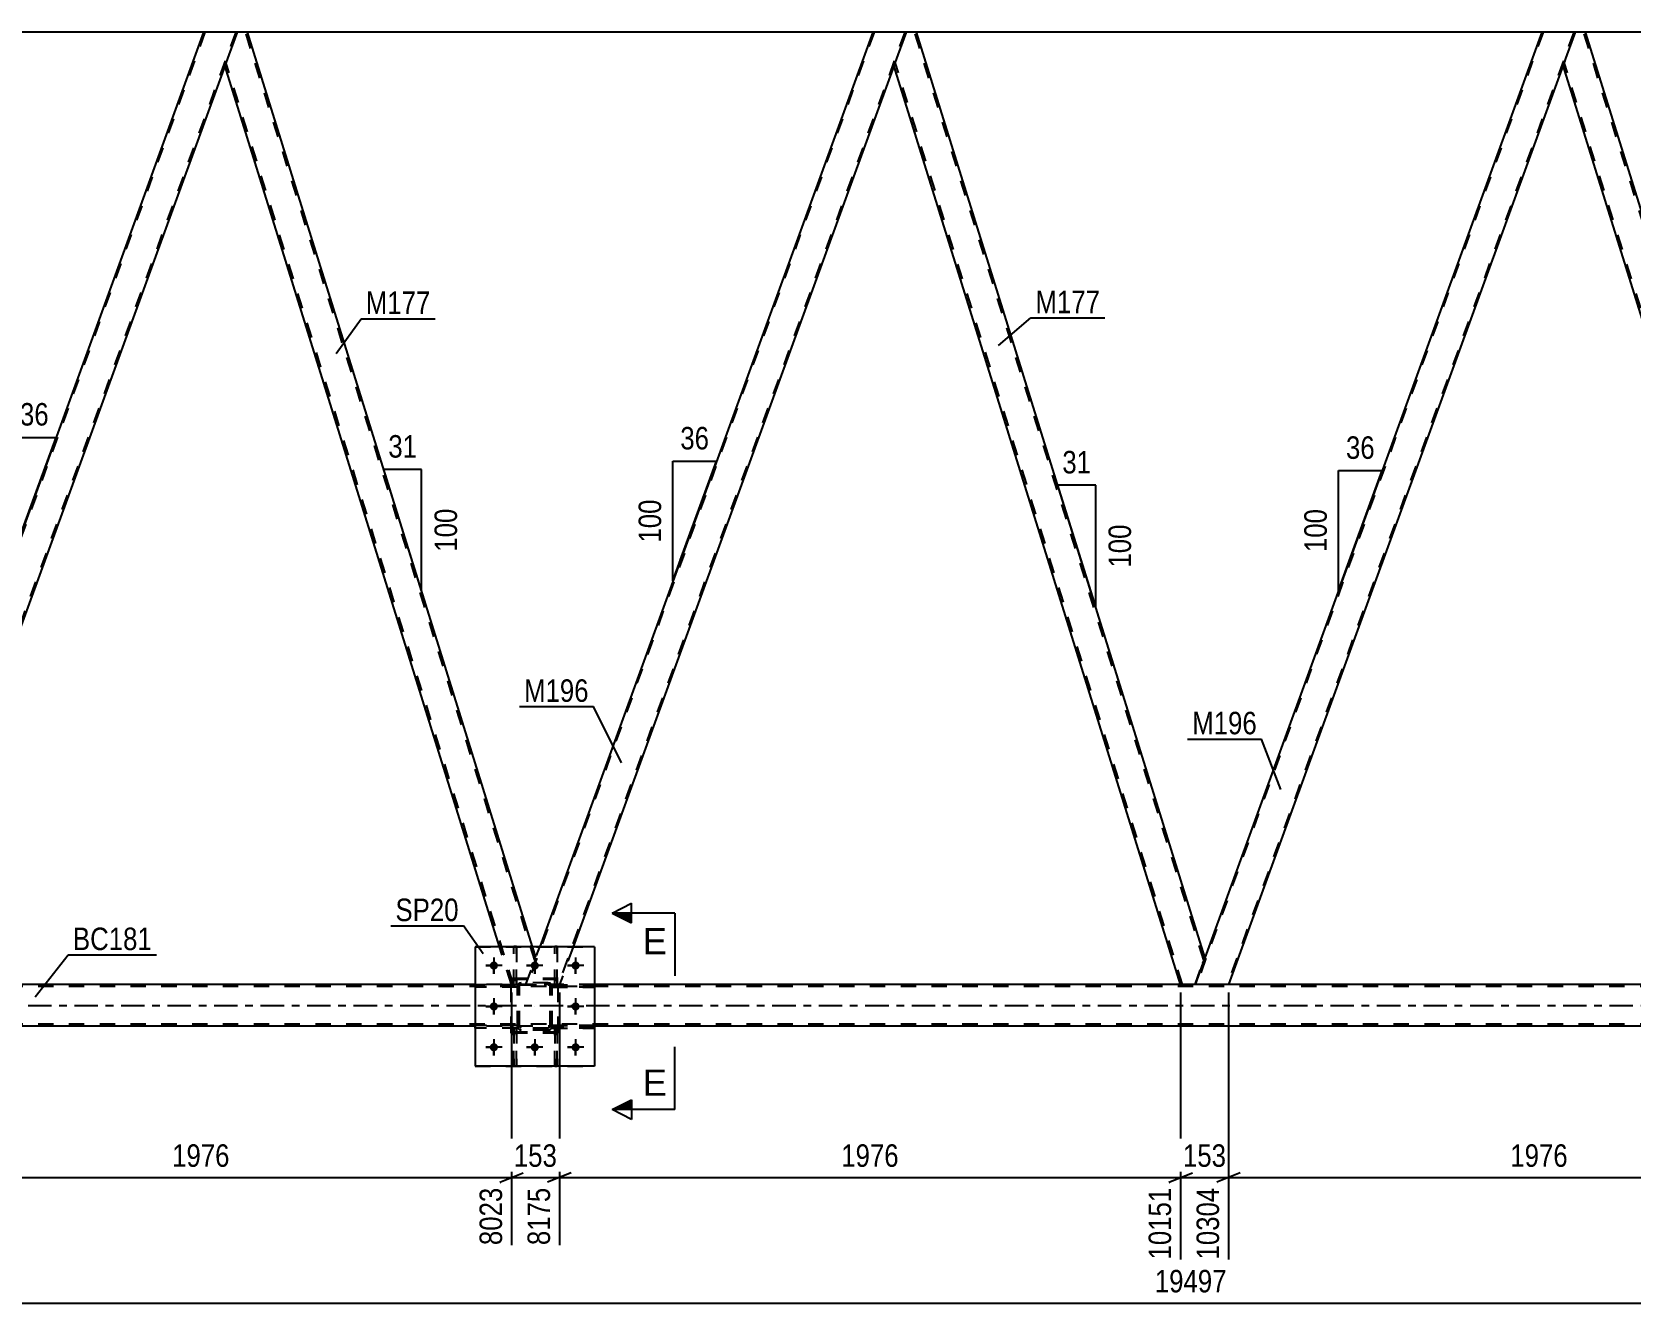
# Model space of a CAD drawing. Header units: millimetres. Extents: x 0 to 841, y 0 to 594.
# Drawn here: x 280.4 to 484, y 295.6 to 457.4 of the extents above; entities that cross this region are included whole.
import ezdxf

# ---------------------------------------------------------------- set-up
doc = ezdxf.new("R2010")
doc.units = ezdxf.units.MM
doc.linetypes.add('DXK_LINE_DOT2', pattern=[3.9198, 1.9599, -1.9599])
doc.linetypes.add('DXK_LINE_DOT3', pattern=[5.9187, 2.979, -0.9799, 0.9799, -0.9799])
doc.styles.add('Arial', font='ARIAL.TTF', dxfattribs={"height": 0.2})
doc.styles.add('Arial Narrow', font='ARIALN.TTF', dxfattribs={"height": 0.2})

# ---------------------------------------------------------------- blocks, each defined once
blk = doc.blocks.new('Bolt-318885883-3754 - 3341')
at = {"linetype": 'Continuous'}
for points in [[(339.69, 338.56, -1), (338.65, 338.56, -1)], [(344.89, 338.56, -1), (343.85, 338.56, -1)], [(350.09, 338.56, -1), (349.05, 338.56, -1)], [(339.69, 333.36, -1), (338.65, 333.36, -1)], [(350.09, 333.36, -1), (349.05, 333.36, -1)], [(339.69, 328.16, -1), (338.65, 328.16, -1)], [(344.89, 328.16, -1), (343.85, 328.16, -1)], [(350.09, 328.16, -1), (349.05, 328.16, -1)]]:
    blk.add_hatch(color=1, dxfattribs=at).paths.add_polyline_path(points)
at = {"color": 1, "linetype": 'Continuous'}
for p, q in [((340.21, 338.56), (338.13, 338.56)), ((339.17, 339.6), (339.17, 337.52)), ((345.41, 338.56), (343.33, 338.56)), ((344.37, 339.6), (344.37, 337.52)), ((350.61, 338.56), (348.53, 338.56)), ((349.57, 339.6), (349.57, 337.52)), ((339.17, 334.4), (339.17, 332.32)), ((349.57, 334.4), (349.57, 332.32)), ((340.21, 333.36), (338.13, 333.36)), ((350.61, 333.36), (348.53, 333.36)), ((340.21, 328.16), (338.13, 328.16)), ((339.17, 329.2), (339.17, 327.12)), ((345.41, 328.16), (343.33, 328.16)), ((344.37, 329.2), (344.37, 327.12)), ((350.61, 328.16), (348.53, 328.16)), ((349.57, 329.2), (349.57, 327.12))]:
    blk.add_line(p, q, dxfattribs=at)
blk = doc.blocks.new('Part-318885883-3774 - 3341')
at = {"color": 2, "linetype": 'Continuous'}
for p, q in [((351.97, 340.96), (336.77, 340.96)), ((336.77, 340.96), (336.77, 325.76)), ((351.97, 340.96), (351.97, 325.76)), ((351.97, 325.76), (336.77, 325.76))]:
    blk.add_line(p, q, dxfattribs=at)
blk = doc.blocks.new('Part-318885883-3631 - 3341')
at = {"color": 7, "linetype": 'DXK_LINE_DOT2'}
for p, q in [((346.92, 336.12), (346.92, 340.97)), ((346.92, 340.97), (347.24, 340.97)), ((347.24, 340.97), (347.24, 336.12)), ((346.92, 336.72), (347.24, 336.72)), ((347.24, 336.12), (346.92, 336.12))]:
    blk.add_line(p, q, dxfattribs=at)
blk = doc.blocks.new('Part-318885883-3645 - 3341')
at = {"color": 7, "linetype": 'DXK_LINE_DOT2'}
for p, q in [((346.92, 325.77), (346.92, 330.6)), ((346.92, 330.6), (347.24, 330.6)), ((346.92, 330), (347.24, 330)), ((347.24, 330.6), (347.24, 325.77)), ((347.24, 325.77), (346.92, 325.77))]:
    blk.add_line(p, q, dxfattribs=at)
blk = doc.blocks.new('Part-318885883-3505 - 3341')
at = {"color": 7, "linetype": 'DXK_LINE_DOT2'}
for p, q in [((346.57, 330.61), (346.57, 330.93)), ((346.57, 330.93), (351.97, 330.93)), ((351.97, 330.61), (346.57, 330.61)), ((347.17, 330.61), (347.17, 330.93)), ((351.97, 330.93), (351.97, 330.61))]:
    blk.add_line(p, q, dxfattribs=at)
blk = doc.blocks.new('Part-318885883-3508 - 3341')
at = {"color": 7, "linetype": 'DXK_LINE_DOT2'}
for p, q in [((342.04, 330.6), (341.72, 330.6)), ((341.72, 330.6), (341.72, 325.77)), ((341.72, 330), (342.04, 330)), ((342.04, 325.77), (342.04, 330.6)), ((341.72, 325.77), (342.04, 325.77))]:
    blk.add_line(p, q, dxfattribs=at)
blk = doc.blocks.new('Part-318885883-3707 - 3341')
at = {"color": 7, "linetype": 'DXK_LINE_DOT2'}
for p, q in [((347.24, 330.6), (346.92, 330.6)), ((346.92, 330.6), (346.92, 325.77)), ((346.92, 330), (347.24, 330)), ((347.24, 325.77), (347.24, 330.6)), ((346.92, 325.77), (347.24, 325.77))]:
    blk.add_line(p, q, dxfattribs=at)
blk = doc.blocks.new('Part-318885883-3538 - 3341')
at = {"color": 7, "linetype": 'DXK_LINE_DOT2'}
for p, q in [((347.37, 336.9), (341.37, 336.9)), ((341.37, 330.1), (341.37, 336.9)), ((347.37, 330.1), (347.37, 336.9)), ((347.37, 330.1), (341.37, 330.1))]:
    blk.add_line(p, q, dxfattribs=at)
blk = doc.blocks.new('Part-318885883-3571 - 3341')
at = {"color": 7, "linetype": 'DXK_LINE_DOT2'}
for p, q in [((342.17, 336.13), (336.77, 336.13)), ((336.77, 335.81), (336.77, 336.13)), ((341.57, 335.81), (341.57, 336.13)), ((342.17, 336.13), (342.17, 335.81)), ((342.17, 335.81), (336.77, 335.81))]:
    blk.add_line(p, q, dxfattribs=at)
blk = doc.blocks.new('Part-318885883-3577 - 3341')
at = {"color": 7, "linetype": 'DXK_LINE_DOT2'}
for p, q in [((346.57, 335.81), (346.57, 336.13)), ((346.57, 336.13), (351.97, 336.13)), ((347.17, 335.81), (347.17, 336.13)), ((351.97, 336.13), (351.97, 335.81)), ((351.97, 335.81), (346.57, 335.81))]:
    blk.add_line(p, q, dxfattribs=at)
blk = doc.blocks.new('Part-318885883-3580 - 3341')
at = {"color": 7, "linetype": 'DXK_LINE_DOT2'}
for p, q in [((342.17, 330.93), (336.77, 330.93)), ((336.77, 330.61), (336.77, 330.93)), ((342.17, 330.61), (336.77, 330.61)), ((341.57, 330.61), (341.57, 330.93)), ((342.17, 330.93), (342.17, 330.61))]:
    blk.add_line(p, q, dxfattribs=at)
blk = doc.blocks.new('Part-318885883-3590 - 3341')
at = {"color": 7, "linetype": 'DXK_LINE_DOT2'}
for p, q in [((351.97, 336.13), (346.57, 336.13)), ((346.57, 336.13), (346.57, 335.81)), ((347.17, 335.81), (347.17, 336.13)), ((351.97, 335.81), (351.97, 336.13)), ((346.57, 335.81), (351.97, 335.81))]:
    blk.add_line(p, q, dxfattribs=at)
blk = doc.blocks.new('Part-318885883-3595 - 3341')
at = {"color": 7, "linetype": 'DXK_LINE_DOT2'}
for p, q in [((341.72, 336.12), (341.72, 340.97)), ((341.72, 340.97), (342.04, 340.97)), ((342.04, 340.97), (342.04, 336.12)), ((341.72, 336.72), (342.04, 336.72)), ((342.04, 336.12), (341.72, 336.12))]:
    blk.add_line(p, q, dxfattribs=at)
blk = doc.blocks.new('Part-318885883-3637 - 3341')
at = {"color": 7, "linetype": 'DXK_LINE_DOT2'}
for p, q in [((351.97, 330.93), (346.57, 330.93)), ((346.57, 330.93), (346.57, 330.61)), ((346.57, 330.61), (351.97, 330.61)), ((347.17, 330.61), (347.17, 330.93)), ((351.97, 330.61), (351.97, 330.93))]:
    blk.add_line(p, q, dxfattribs=at)
blk = doc.blocks.new('Part-318885883-3646 - 3341')
at = {"color": 7, "linetype": 'DXK_LINE_DOT2'}
for p, q in [((341.72, 325.77), (341.72, 330.6)), ((341.72, 330.6), (342.04, 330.6)), ((341.72, 330), (342.04, 330)), ((342.04, 330.6), (342.04, 325.77)), ((342.04, 325.77), (341.72, 325.77))]:
    blk.add_line(p, q, dxfattribs=at)
blk = doc.blocks.new('Part-318885883-3680 - 3341')
at = {"color": 2, "linetype": 'Continuous'}
for p, q in [((346.92, 340.96), (346.92, 340.97)), ((347.24, 340.97), (346.92, 340.97)), ((347.24, 340.96), (347.24, 340.97))]:
    blk.add_line(p, q, dxfattribs=at)
at = {"color": 7, "linetype": 'DXK_LINE_DOT2'}
for p, q in [((346.92, 336.12), (346.92, 340.96)), ((347.24, 336.12), (347.24, 340.96)), ((346.92, 336.72), (347.24, 336.72)), ((347.24, 336.12), (346.92, 336.12))]:
    blk.add_line(p, q, dxfattribs=at)
blk = doc.blocks.new('Part-318885883-3683 - 3341')
at = {"color": 2, "linetype": 'Continuous'}
for p, q in [((341.72, 340.96), (341.72, 340.97)), ((342.04, 340.97), (341.72, 340.97)), ((342.04, 340.96), (342.04, 340.97))]:
    blk.add_line(p, q, dxfattribs=at)
at = {"color": 7, "linetype": 'DXK_LINE_DOT2'}
for p, q in [((341.72, 336.12), (341.72, 340.96)), ((342.04, 336.12), (342.04, 340.96)), ((341.72, 336.72), (342.04, 336.72)), ((342.04, 336.12), (341.72, 336.12))]:
    blk.add_line(p, q, dxfattribs=at)
blk = doc.blocks.new('Part-318885883-3733 - 3341')
at = {"color": 2, "linetype": 'Continuous'}
for p, q in [((302.24, 457.36), (222.68, 457.36)), ((387.37, 457.36), (307.81, 457.36)), ((472.5, 457.36), (392.95, 457.36)), ((557.64, 457.36), (478.08, 457.36))]:
    blk.add_line(p, q, dxfattribs=at)
at = {"color": 7, "linetype": 'DXK_LINE_DOT2'}
for p, q in [((307.81, 457.36), (302.24, 457.36)), ((392.95, 457.36), (387.37, 457.36)), ((478.08, 457.36), (472.5, 457.36))]:
    blk.add_line(p, q, dxfattribs=at)
blk = doc.blocks.new('Part-318885883-3738 - 3341')
at = {"color": 2, "linetype": 'Continuous'}
for p, q in [((306.49, 457.36), (304.97, 453.17)), ((307.81, 457.36), (306.49, 457.36)), ((344.09, 340.96), (307.81, 457.36)), ((339.9, 340.96), (304.95, 453.11)), ((304.97, 453.17), (304.96, 453.16))]:
    blk.add_line(p, q, dxfattribs=at)
at = {"color": 7, "linetype": 'DXK_LINE_DOT2'}
for p, q in [((344.38, 339.24), (307.56, 457.36)), ((304.97, 453.17), (304.95, 453.11)), ((341.66, 336.14), (305.08, 453.48)), ((341.41, 336.14), (339.9, 340.96)), ((344.51, 339.61), (344.09, 340.96)), ((343.25, 336.14), (344.51, 339.61)), ((341.41, 336.14), (343.25, 336.14))]:
    blk.add_line(p, q, dxfattribs=at)
blk = doc.blocks.new('Part-318885883-3743 - 3341')
at = {"color": 7, "linetype": 'DXK_LINE_DOT2'}
for p, q in [((302.41, 457.36), (258.29, 336.14)), ((306.32, 457.36), (262.2, 336.14)), ((306.49, 457.36), (304.96, 453.16)), ((258.12, 336.14), (259.36, 339.56)), ((262.37, 336.14), (258.12, 336.14))]:
    blk.add_line(p, q, dxfattribs=at)
at = {"color": 2, "linetype": 'Continuous'}
for p, q in [((302.24, 457.36), (259.36, 339.56)), ((306.49, 457.36), (302.24, 457.36)), ((304.96, 453.16), (262.37, 336.14))]:
    blk.add_line(p, q, dxfattribs=at)
blk = doc.blocks.new('Part-318885883-3763 - 3341')
at = {"color": 7, "linetype": 'DXK_LINE_DOT2'}
for p, q in [((472.68, 457.36), (428.55, 336.14)), ((476.59, 457.36), (432.47, 336.14)), ((476.76, 457.36), (475.23, 453.16)), ((428.38, 336.14), (429.63, 339.56)), ((432.64, 336.14), (428.38, 336.14))]:
    blk.add_line(p, q, dxfattribs=at)
at = {"color": 2, "linetype": 'Continuous'}
for p, q in [((472.5, 457.36), (429.63, 339.56)), ((476.76, 457.36), (472.5, 457.36)), ((475.23, 453.16), (432.64, 336.14))]:
    blk.add_line(p, q, dxfattribs=at)
blk = doc.blocks.new('Part-318885883-3768 - 3341')
at = {"color": 2, "linetype": 'Continuous'}
for p, q in [((476.76, 457.36), (475.24, 453.17)), ((478.08, 457.36), (476.76, 457.36)), ((514.78, 339.61), (478.08, 457.36)), ((511.67, 336.14), (475.21, 453.11)), ((475.24, 453.17), (475.23, 453.16)), ((514.51, 338.87), (513.52, 336.14)), ((514.76, 339.55), (514.51, 338.87)), ((514.76, 339.56), (514.76, 339.55))]:
    blk.add_line(p, q, dxfattribs=at)
at = {"color": 7, "linetype": 'DXK_LINE_DOT2'}
for p, q in [((514.65, 339.24), (477.83, 457.36)), ((475.24, 453.17), (475.21, 453.11)), ((511.92, 336.14), (475.35, 453.48)), ((514.51, 338.87), (514.7, 339.39)), ((514.78, 339.61), (514.76, 339.56)), ((513.52, 336.14), (511.67, 336.14))]:
    blk.add_line(p, q, dxfattribs=at)
blk = doc.blocks.new('Bolt-318885883-3769 - 3341')
at = {"color": 1, "linetype": 'Continuous'}
for p, q in [((338.13, 338.56), (338.82, 338.56)), ((339.17, 339.6), (339.17, 338.91)), ((339.17, 337.52), (339.17, 338.22)), ((340.21, 338.56), (339.51, 338.56)), ((343.33, 338.56), (344.02, 338.56)), ((344.37, 339.6), (344.37, 338.91)), ((344.37, 337.52), (344.37, 338.22)), ((345.41, 338.56), (344.71, 338.56)), ((348.53, 338.56), (349.22, 338.56)), ((349.57, 339.6), (349.57, 338.91)), ((349.57, 337.52), (349.57, 338.22)), ((350.61, 338.56), (349.91, 338.56)), ((339.17, 334.4), (339.17, 333.71)), ((349.57, 334.4), (349.57, 333.71)), ((338.13, 333.36), (338.82, 333.36)), ((339.17, 332.32), (339.17, 333.02)), ((340.21, 333.36), (339.51, 333.36)), ((348.53, 333.36), (349.22, 333.36)), ((349.57, 332.32), (349.57, 333.02)), ((350.61, 333.36), (349.91, 333.36)), ((338.13, 328.16), (338.82, 328.16)), ((339.17, 329.2), (339.17, 328.51)), ((339.17, 327.12), (339.17, 327.82)), ((340.21, 328.16), (339.51, 328.16)), ((343.33, 328.16), (344.02, 328.16)), ((344.37, 329.2), (344.37, 328.51)), ((344.37, 327.12), (344.37, 327.82)), ((345.41, 328.16), (344.71, 328.16)), ((348.53, 328.16), (349.22, 328.16)), ((349.57, 329.2), (349.57, 328.51)), ((349.57, 327.12), (349.57, 327.82)), ((350.61, 328.16), (349.91, 328.16))]:
    blk.add_line(p, q, dxfattribs=at)
blk = doc.blocks.new('Part-318885883-3787 - 3341')
at = {"color": 7, "linetype": 'DXK_LINE_DOT2'}
for p, q in [((342.17, 330.93), (336.77, 330.93)), ((336.77, 330.93), (336.77, 330.61)), ((342.17, 330.61), (336.77, 330.61)), ((341.57, 330.61), (341.57, 330.93)), ((342.17, 330.61), (342.17, 330.93))]:
    blk.add_line(p, q, dxfattribs=at)
blk = doc.blocks.new('Part-318885883-3788 - 3341')
at = {"color": 7, "linetype": 'DXK_LINE_DOT2'}
for p, q in [((342.17, 336.13), (336.77, 336.13)), ((336.77, 336.13), (336.77, 335.81)), ((341.57, 335.81), (341.57, 336.13)), ((342.17, 335.81), (342.17, 336.13)), ((342.17, 335.81), (336.77, 335.81))]:
    blk.add_line(p, q, dxfattribs=at)
blk = doc.blocks.new('Part-318885883-3794 - 3341')
at = {"color": 7, "linetype": 'DXK_LINE_DOT2'}
for p, q in [((342.17, 335.88), (342.2, 336.07)), ((342.2, 336.07), (342.17, 335.88)), ((342.41, 335.88), (342.43, 335.98)), ((342.43, 335.98), (342.48, 336.05)), ((342.46, 336.33), (342.65, 336.36)), ((342.65, 336.36), (342.46, 336.33)), ((342.48, 336.05), (342.56, 336.11)), ((342.56, 336.11), (342.65, 336.12)), ((346.09, 336.36), (342.65, 336.36)), ((342.65, 336.12), (346.09, 336.12)), ((346.09, 336.36), (346.27, 336.33)), ((346.27, 336.33), (346.09, 336.36)), ((346.09, 336.12), (346.18, 336.11)), ((346.18, 336.11), (346.26, 336.05)), ((346.26, 336.05), (346.31, 335.98)), ((346.31, 335.98), (346.33, 335.88)), ((346.53, 336.07), (346.57, 335.88)), ((346.57, 335.88), (346.53, 336.07)), ((342.17, 330.84), (342.17, 335.88)), ((342.41, 330.84), (342.41, 335.88)), ((346.33, 330.84), (346.33, 335.88)), ((346.57, 330.84), (346.57, 335.88)), ((342.2, 330.66), (342.17, 330.84)), ((342.17, 330.84), (342.2, 330.66)), ((342.43, 330.75), (342.41, 330.84)), ((342.48, 330.68), (342.43, 330.75)), ((342.65, 330.36), (342.46, 330.4)), ((342.46, 330.4), (342.65, 330.36)), ((342.56, 330.62), (342.48, 330.68)), ((342.65, 330.6), (342.56, 330.62)), ((346.09, 330.6), (342.65, 330.6)), ((346.09, 330.36), (342.65, 330.36)), ((346.18, 330.62), (346.09, 330.6)), ((346.27, 330.4), (346.09, 330.36)), ((346.09, 330.36), (346.27, 330.4)), ((346.26, 330.68), (346.18, 330.62)), ((346.31, 330.75), (346.26, 330.68)), ((346.33, 330.84), (346.31, 330.75)), ((346.57, 330.84), (346.53, 330.66)), ((346.53, 330.66), (346.57, 330.84))]:
    blk.add_line(p, q, dxfattribs=at)
at = {"color": 7, "linetype": 'DXK_LINE_DOT3'}
blk.add_line((344.37, 333.36), (344.37, 333.36), dxfattribs=at)
at = {"color": 7, "linetype": 'DXK_LINE_DOT2'}
for centre, start, end in [((342.65, 335.88), 112.5, 157.5), ((342.65, 335.88), 112.5, 157.5), ((346.09, 335.88), 22.5, 67.5), ((346.09, 335.88), 22.5, 67.5), ((342.65, 330.84), 202.5, 247.5), ((342.65, 330.84), 202.5, 247.5), ((346.09, 330.84), 292.5, 337.5), ((346.09, 330.84), 292.5, 337.5)]:
    blk.add_arc(centre, 0.48, start, end, dxfattribs=at)
blk = doc.blocks.new('Part-318885883-3809 - 3341')
at = {"color": 2, "linetype": 'Continuous'}
for p, q in [((391.63, 457.36), (390.1, 453.17)), ((392.95, 457.36), (391.63, 457.36)), ((429.65, 339.61), (392.95, 457.36)), ((426.54, 336.14), (390.08, 453.11)), ((390.1, 453.17), (390.1, 453.16)), ((429.38, 338.87), (428.38, 336.14)), ((429.63, 339.55), (429.38, 338.87)), ((429.63, 339.56), (429.63, 339.55))]:
    blk.add_line(p, q, dxfattribs=at)
at = {"color": 7, "linetype": 'DXK_LINE_DOT2'}
for p, q in [((429.51, 339.24), (392.69, 457.36)), ((390.1, 453.17), (390.08, 453.11)), ((426.79, 336.14), (390.22, 453.48)), ((429.38, 338.87), (429.57, 339.39)), ((429.65, 339.61), (429.63, 339.56)), ((428.38, 336.14), (426.54, 336.14))]:
    blk.add_line(p, q, dxfattribs=at)
blk = doc.blocks.new('Part-318885883-3814 - 3341')
at = {"color": 7, "linetype": 'DXK_LINE_DOT2'}
for p, q in [((387.54, 457.36), (343.42, 336.14)), ((391.46, 457.36), (347.34, 336.14)), ((391.63, 457.36), (390.1, 453.16)), ((343.25, 336.14), (345.01, 340.96)), ((349.26, 340.96), (347.51, 336.14)), ((347.51, 336.14), (343.25, 336.14))]:
    blk.add_line(p, q, dxfattribs=at)
at = {"color": 2, "linetype": 'Continuous'}
for p, q in [((387.37, 457.36), (345.01, 340.96)), ((391.63, 457.36), (387.37, 457.36)), ((390.1, 453.16), (349.26, 340.96))]:
    blk.add_line(p, q, dxfattribs=at)
blk = doc.blocks.new('Part-318885883-3819 - 3341')
at = {"color": 2, "linetype": 'Continuous'}
for p, q in [((336.77, 336.14), (181.7, 336.14)), ((592.17, 336.14), (351.97, 336.14)), ((336.77, 330.86), (181.7, 330.86)), ((592.17, 330.86), (351.97, 330.86))]:
    blk.add_line(p, q, dxfattribs=at)
at = {"color": 7, "linetype": 'DXK_LINE_DOT2'}
for p, q in [((351.97, 336.14), (336.77, 336.14)), ((753.51, 335.9), (66.82, 335.9)), ((753.51, 331.1), (66.82, 331.1)), ((351.97, 330.86), (336.77, 330.86))]:
    blk.add_line(p, q, dxfattribs=at)
at = {"color": 7, "linetype": 'DXK_LINE_DOT3'}
blk.add_line((66.82, 333.5), (753.51, 333.5), dxfattribs=at)
blk = doc.blocks.new('Part-318885883-3821 - 3341')
at = {"color": 7, "linetype": 'DXK_LINE_DOT2'}
for p, q in [((336.77, 340.96), (351.97, 340.96)), ((336.77, 340.96), (336.77, 325.76)), ((351.97, 340.96), (351.97, 325.76)), ((336.77, 325.76), (351.97, 325.76))]:
    blk.add_line(p, q, dxfattribs=at)
blk = doc.blocks.new('Part-318885883-3822 - 3341')
at = {"color": 7, "linetype": 'DXK_LINE_DOT2'}
for p, q in [((342.17, 335.88), (342.2, 336.07)), ((342.2, 336.07), (342.17, 335.88)), ((342.41, 335.88), (342.43, 335.98)), ((342.43, 335.98), (342.48, 336.05)), ((342.46, 336.33), (342.65, 336.36)), ((342.65, 336.36), (342.46, 336.33)), ((342.48, 336.05), (342.56, 336.11)), ((342.56, 336.11), (342.65, 336.12)), ((346.09, 336.36), (342.65, 336.36)), ((342.65, 336.12), (346.09, 336.12)), ((346.09, 336.36), (346.27, 336.33)), ((346.27, 336.33), (346.09, 336.36)), ((346.09, 336.12), (346.18, 336.11)), ((346.18, 336.11), (346.26, 336.05)), ((346.26, 336.05), (346.31, 335.98)), ((346.31, 335.98), (346.33, 335.88)), ((346.53, 336.07), (346.57, 335.88)), ((346.57, 335.88), (346.53, 336.07)), ((342.17, 330.84), (342.17, 335.88)), ((342.41, 330.84), (342.41, 335.88)), ((346.33, 330.84), (346.33, 335.88)), ((346.57, 330.84), (346.57, 335.88)), ((342.2, 330.66), (342.17, 330.84)), ((342.17, 330.84), (342.2, 330.66)), ((342.43, 330.75), (342.41, 330.84)), ((342.48, 330.68), (342.43, 330.75)), ((342.65, 330.36), (342.46, 330.4)), ((342.46, 330.4), (342.65, 330.36)), ((342.56, 330.62), (342.48, 330.68)), ((342.65, 330.6), (342.56, 330.62)), ((346.09, 330.6), (342.65, 330.6)), ((346.09, 330.36), (342.65, 330.36)), ((346.18, 330.62), (346.09, 330.6)), ((346.27, 330.4), (346.09, 330.36)), ((346.09, 330.36), (346.27, 330.4)), ((346.26, 330.68), (346.18, 330.62)), ((346.31, 330.75), (346.26, 330.68)), ((346.33, 330.84), (346.31, 330.75)), ((346.57, 330.84), (346.53, 330.66)), ((346.53, 330.66), (346.57, 330.84))]:
    blk.add_line(p, q, dxfattribs=at)
at = {"color": 7, "linetype": 'DXK_LINE_DOT3'}
blk.add_line((344.37, 333.36), (344.37, 333.36), dxfattribs=at)
at = {"color": 7, "linetype": 'DXK_LINE_DOT2'}
for centre, start, end in [((342.65, 335.88), 112.5, 157.5), ((342.65, 335.88), 112.5, 157.5), ((346.09, 335.88), 22.5, 67.5), ((346.09, 335.88), 22.5, 67.5), ((342.65, 330.84), 202.5, 247.5), ((342.65, 330.84), 202.5, 247.5), ((346.09, 330.84), 292.5, 337.5), ((346.09, 330.84), 292.5, 337.5)]:
    blk.add_arc(centre, 0.48, start, end, dxfattribs=at)
blk = doc.blocks.new('Part-318885883-3823 - 3341')
at = {"color": 7, "linetype": 'DXK_LINE_DOT2'}
for p, q in [((347.37, 336.77), (341.37, 336.77)), ((341.37, 329.97), (341.37, 336.77)), ((347.37, 329.97), (347.37, 336.77)), ((347.37, 329.97), (341.37, 329.97))]:
    blk.add_line(p, q, dxfattribs=at)
blk = doc.blocks.new('StraightDimension-318885883-19028 - 3341')
at = {"color": 7, "linetype": 'Continuous'}
for p, q in [((347.51, 335.14), (347.51, 302.99)), ((426.54, 335.14), (426.54, 301.16)), ((349.01, 312.2), (346.01, 311)), ((347.51, 311.6), (426.54, 311.6)), ((425.04, 311), (428.04, 312.2))]:
    blk.add_line(p, q, dxfattribs=at)
at = {"color": 0}
blk.add_wipeout([(391.28, 312.35), (391.28, 316.55), (382.77, 316.55), (382.77, 312.35)], dxfattribs=at)
at = {"color": 0, "linetype": 'Continuous'}
blk.add_wipeout([(425.94, 310.9), (421.74, 310.9), (421.74, 300.56), (425.94, 300.56)], dxfattribs=at)
at = {"color": 3, "style": 'Arial Narrow'}
blk.add_text('1976', height=2.863, dxfattribs=at).set_placement((383.37, 312.95))
at = {"color": 3, "linetype": 'Continuous', "style": 'Arial Narrow'}
blk.add_text('10151', height=2.863, rotation=90.0002, dxfattribs=at).set_placement((425.34, 301.16))
blk = doc.blocks.new('AngleDimension-318885883-4947 - 3341')
at = {"color": 7, "linetype": 'Continuous'}
for p, q in [((413.86, 390.25), (410.92, 399.69)), ((415.74, 399.69), (410.92, 399.69)), ((415.74, 384.22), (410.92, 399.69)), ((415.74, 384.22), (415.74, 399.69))]:
    blk.add_line(p, q, dxfattribs=at)
at = {"color": 0}
for points in [[(415.76, 400.59), (415.76, 404.79), (410.9, 404.79), (410.9, 400.59)], [(420.84, 395.3), (416.64, 395.3), (416.64, 388.61), (420.84, 388.61)]]:
    blk.add_wipeout(points, dxfattribs=at)
at = {"color": 3, "style": 'Arial Narrow'}
blk.add_text('31', height=2.863, dxfattribs=at).set_placement((411.5, 401.19))
blk.add_text('100', height=2.863, rotation=90.0002, dxfattribs=at).set_placement((420.24, 389.21))
blk = doc.blocks.new('StraightDimension-318885883-19027 - 3341')
at = {"color": 7, "linetype": 'Continuous'}
for p, q in [((426.54, 335.14), (426.54, 301.16)), ((432.64, 335.14), (432.64, 301.16)), ((425.04, 311), (428.04, 312.2)), ((426.54, 311.6), (432.64, 311.6)), ((434.14, 312.2), (431.14, 311))]:
    blk.add_line(p, q, dxfattribs=at)
at = {"color": 0}
blk.add_wipeout([(432.93, 312.35), (432.93, 316.55), (426.25, 316.55), (426.25, 312.35)], dxfattribs=at)
at = {"color": 0, "linetype": 'Continuous'}
blk.add_wipeout([(432.04, 310.9), (427.84, 310.9), (427.84, 300.56), (432.04, 300.56)], dxfattribs=at)
at = {"color": 3, "style": 'Arial Narrow'}
blk.add_text('153', height=2.863, dxfattribs=at).set_placement((426.85, 312.95))
at = {"color": 3, "linetype": 'Continuous', "style": 'Arial Narrow'}
blk.add_text('10304', height=2.863, rotation=90.0002, dxfattribs=at).set_placement((431.44, 301.16))
blk = doc.blocks.new('StraightDimension-318885883-4591 - 3341')
at = {"color": 7, "linetype": 'Continuous'}
blk.add_line((55.96, 295.62), (799.73, 295.62), dxfattribs=at)
at = {"color": 0}
blk.add_wipeout([(433.01, 296.37), (433.01, 300.57), (422.67, 300.57), (422.67, 296.37)], dxfattribs=at)
at = {"color": 3, "style": 'Arial Narrow'}
blk.add_text('19497', height=2.863, dxfattribs=at).set_placement((423.27, 296.97))
blk = doc.blocks.new('AngleDimension-318885883-19421 - 3341')
at = {"color": 7, "linetype": 'Continuous'}
for p, q in [((446.65, 401.54), (452.19, 401.54)), ((446.65, 386.31), (452.19, 401.54)), ((446.65, 386.31), (446.65, 401.54)), ((447.47, 388.59), (452.19, 401.54))]:
    blk.add_line(p, q, dxfattribs=at)
at = {"color": 0}
for points in [[(451.84, 402.44), (451.84, 406.64), (446.99, 406.64), (446.99, 402.44)], [(445.75, 397.27), (441.55, 397.27), (441.55, 390.58), (445.75, 390.58)]]:
    blk.add_wipeout(points, dxfattribs=at)
at = {"color": 3, "style": 'Arial Narrow'}
blk.add_text('36', height=2.863, dxfattribs=at).set_placement((447.59, 403.04))
blk.add_text('100', height=2.863, rotation=90.0002, dxfattribs=at).set_placement((445.15, 391.18))
blk = doc.blocks.new('StraightDimension-318885883-19030 - 3341')
at = {"color": 7, "linetype": 'Continuous'}
for p, q in [((262.37, 335.14), (262.37, 302.99)), ((341.41, 335.14), (341.41, 302.99)), ((263.87, 312.2), (260.87, 311)), ((262.37, 311.6), (341.41, 311.6)), ((339.91, 311), (342.91, 312.2))]:
    blk.add_line(p, q, dxfattribs=at)
at = {"color": 0}
blk.add_wipeout([(306.15, 312.35), (306.15, 316.55), (297.63, 316.55), (297.63, 312.35)], dxfattribs=at)
at = {"color": 0, "linetype": 'Continuous'}
blk.add_wipeout([(340.81, 310.9), (336.61, 310.9), (336.61, 302.39), (340.81, 302.39)], dxfattribs=at)
at = {"color": 3, "style": 'Arial Narrow'}
blk.add_text('1976', height=2.863, dxfattribs=at).set_placement((298.23, 312.95))
at = {"color": 3, "linetype": 'Continuous', "style": 'Arial Narrow'}
blk.add_text('8023', height=2.863, rotation=90.0002, dxfattribs=at).set_placement((340.21, 302.99))
blk = doc.blocks.new('AngleDimension-318885883-4933 - 3341')
at = {"color": 7, "linetype": 'Continuous'}
for p, q in [((328.58, 390.73), (325.16, 401.7)), ((329.98, 401.7), (325.16, 401.7)), ((329.98, 386.24), (325.16, 401.7)), ((329.98, 386.24), (329.98, 401.7))]:
    blk.add_line(p, q, dxfattribs=at)
at = {"color": 0}
for points in [[(330, 402.6), (330, 406.8), (325.14, 406.8), (325.14, 402.6)], [(335.08, 397.31), (330.88, 397.31), (330.88, 390.63), (335.08, 390.63)]]:
    blk.add_wipeout(points, dxfattribs=at)
at = {"color": 3, "style": 'Arial Narrow'}
blk.add_text('31', height=2.863, dxfattribs=at).set_placement((325.74, 403.2))
blk.add_text('100', height=2.863, rotation=90.0002, dxfattribs=at).set_placement((334.48, 391.23))
blk = doc.blocks.new('StraightDimension-318885883-19026 - 3341')
at = {"color": 7, "linetype": 'Continuous'}
for p, q in [((432.64, 335.14), (432.64, 301.16)), ((511.67, 335.14), (511.67, 301.16)), ((434.14, 312.2), (431.14, 311)), ((432.64, 311.6), (511.67, 311.6)), ((510.17, 311), (513.17, 312.2))]:
    blk.add_line(p, q, dxfattribs=at)
at = {"color": 0}
blk.add_wipeout([(476.41, 312.35), (476.41, 316.55), (467.9, 316.55), (467.9, 312.35)], dxfattribs=at)
at = {"color": 0, "linetype": 'Continuous'}
blk.add_wipeout([(511.07, 310.9), (506.87, 310.9), (506.87, 300.56), (511.07, 300.56)], dxfattribs=at)
at = {"color": 3, "style": 'Arial Narrow'}
blk.add_text('1976', height=2.863, dxfattribs=at).set_placement((468.5, 312.95))
at = {"color": 3, "linetype": 'Continuous', "style": 'Arial Narrow'}
blk.add_text('12280', height=2.863, rotation=90.0002, dxfattribs=at).set_placement((510.47, 301.16))
blk = doc.blocks.new('StraightDimension-318885883-19029 - 3341')
at = {"color": 7, "linetype": 'Continuous'}
for p, q in [((341.41, 335.14), (341.41, 302.99)), ((347.51, 335.14), (347.51, 302.99)), ((339.91, 311), (342.91, 312.2)), ((341.41, 311.6), (347.51, 311.6)), ((349.01, 312.2), (346.01, 311))]:
    blk.add_line(p, q, dxfattribs=at)
at = {"color": 0}
blk.add_wipeout([(347.8, 312.35), (347.8, 316.55), (341.11, 316.55), (341.11, 312.35)], dxfattribs=at)
at = {"color": 0, "linetype": 'Continuous'}
blk.add_wipeout([(346.91, 310.9), (342.71, 310.9), (342.71, 302.39), (346.91, 302.39)], dxfattribs=at)
at = {"color": 3, "style": 'Arial Narrow'}
blk.add_text('153', height=2.863, dxfattribs=at).set_placement((341.71, 312.95))
at = {"color": 3, "linetype": 'Continuous', "style": 'Arial Narrow'}
blk.add_text('8175', height=2.863, rotation=90.0002, dxfattribs=at).set_placement((346.31, 302.99))
blk = doc.blocks.new('AngleDimension-318885883-19393 - 3341')
at = {"color": 7, "linetype": 'Continuous'}
for p, q in [((277.92, 405.78), (283.46, 405.78)), ((277.92, 390.56), (283.46, 405.78)), ((277.92, 390.56), (277.92, 405.78)), ((278.48, 392.09), (283.46, 405.78))]:
    blk.add_line(p, q, dxfattribs=at)
at = {"color": 0}
for points in [[(283.12, 406.68), (283.12, 410.88), (278.27, 410.88), (278.27, 406.68)], [(277.02, 401.51), (272.82, 401.51), (272.82, 394.83), (277.02, 394.83)]]:
    blk.add_wipeout(points, dxfattribs=at)
at = {"color": 3, "style": 'Arial Narrow'}
blk.add_text('36', height=2.863, dxfattribs=at).set_placement((278.87, 407.28))
blk.add_text('100', height=2.863, rotation=90.0002, dxfattribs=at).set_placement((276.42, 395.43))
blk = doc.blocks.new('AngleDimension-318885883-19407 - 3341')
at = {"color": 7, "linetype": 'Continuous'}
for p, q in [((361.95, 402.74), (367.49, 402.74)), ((361.95, 387.52), (367.49, 402.74)), ((361.95, 387.52), (361.95, 402.74)), ((362.89, 390.1), (367.49, 402.74))]:
    blk.add_line(p, q, dxfattribs=at)
at = {"color": 0}
for points in [[(367.15, 403.64), (367.15, 407.84), (362.29, 407.84), (362.29, 403.64)], [(361.05, 398.47), (356.85, 398.47), (356.85, 391.79), (361.05, 391.79)]]:
    blk.add_wipeout(points, dxfattribs=at)
at = {"color": 3, "style": 'Arial Narrow'}
blk.add_text('36', height=2.863, dxfattribs=at).set_placement((362.89, 404.24))
blk.add_text('100', height=2.863, rotation=90.0002, dxfattribs=at).set_placement((360.45, 392.39))
blk = doc.blocks.new('Mark-318885883-3734 - 3341')
at = {"color": 0}
blk.add_wipeout([(331.09, 421.48), (331.09, 424.48), (322.87, 424.48), (322.87, 421.48)], dxfattribs=at)
blk.add_wipeout([(331.09, 421.48), (331.09, 424.48), (322.87, 424.48), (322.87, 421.48)], dxfattribs=at)
at = {"color": 30, "linetype": 'Continuous'}
for p, q in [((319.09, 416.43), (322.27, 420.88)), ((322.27, 420.88), (331.69, 420.88))]:
    blk.add_line(p, q, dxfattribs=at)
at = {"color": 3, "style": 'Arial Narrow'}
blk.add_text('M177', height=2.863, dxfattribs=at).set_placement((322.87, 421.48))
blk = doc.blocks.new('Mark-318885883-3759 - 3341')
at = {"color": 0}
blk.add_wipeout([(436.25, 367.99), (436.25, 370.99), (428.03, 370.99), (428.03, 367.99)], dxfattribs=at)
blk.add_wipeout([(436.25, 367.99), (436.25, 370.99), (428.03, 370.99), (428.03, 367.99)], dxfattribs=at)
at = {"color": 30, "linetype": 'Continuous'}
for p in [(427.43, 367.39), (439.31, 360.95)]:
    blk.add_line(p, (436.85, 367.39), dxfattribs=at)
at = {"color": 3, "style": 'Arial Narrow'}
blk.add_text('M196', height=2.863, dxfattribs=at).set_placement((428.03, 367.99))
blk = doc.blocks.new('Mark-318885883-3770 - 3341')
at = {"color": 0}
blk.add_wipeout([(334.69, 344.22), (334.69, 347.22), (326.65, 347.22), (326.65, 344.22)], dxfattribs=at)
blk.add_wipeout([(334.69, 344.22), (334.69, 347.22), (326.65, 347.22), (326.65, 344.22)], dxfattribs=at)
at = {"color": 30, "linetype": 'Continuous'}
for p in [(326.05, 343.62), (337.82, 340.04)]:
    blk.add_line(p, (335.29, 343.62), dxfattribs=at)
at = {"color": 3, "style": 'Arial Narrow'}
blk.add_text('SP20', height=2.863, dxfattribs=at).set_placement((326.65, 344.22))
blk = doc.blocks.new('Mark-318885883-3805 - 3341')
at = {"color": 0}
blk.add_wipeout([(416.31, 421.58), (416.31, 424.58), (408.08, 424.58), (408.08, 421.58)], dxfattribs=at)
blk.add_wipeout([(416.31, 421.58), (416.31, 424.58), (408.08, 424.58), (408.08, 421.58)], dxfattribs=at)
at = {"color": 30, "linetype": 'Continuous'}
for p, q in [((403.36, 417.48), (407.48, 420.98)), ((407.48, 420.98), (416.91, 420.98))]:
    blk.add_line(p, q, dxfattribs=at)
at = {"color": 3, "style": 'Arial Narrow'}
blk.add_text('M177', height=2.863, dxfattribs=at).set_placement((408.08, 421.58))
blk = doc.blocks.new('Mark-318885883-3810 - 3341')
at = {"color": 0}
blk.add_wipeout([(351.23, 372.12), (351.23, 375.12), (343.01, 375.12), (343.01, 372.12)], dxfattribs=at)
blk.add_wipeout([(351.23, 372.12), (351.23, 375.12), (343.01, 375.12), (343.01, 372.12)], dxfattribs=at)
at = {"color": 30, "linetype": 'Continuous'}
for p in [(342.41, 371.52), (355.41, 364.36)]:
    blk.add_line(p, (351.83, 371.52), dxfattribs=at)
at = {"color": 3, "style": 'Arial Narrow'}
blk.add_text('M196', height=2.863, dxfattribs=at).set_placement((343.01, 372.12))
blk = doc.blocks.new('Mark-318885883-3815 - 3341')
at = {"color": 0}
blk.add_wipeout([(295.66, 340.53), (295.66, 343.53), (285.61, 343.53), (285.61, 340.53)], dxfattribs=at)
blk.add_wipeout([(295.66, 340.53), (295.66, 343.53), (285.61, 343.53), (285.61, 340.53)], dxfattribs=at)
at = {"color": 30, "linetype": 'Continuous'}
for p, q in [((280.81, 334.57), (285.01, 339.93)), ((285.01, 339.93), (296.26, 339.93))]:
    blk.add_line(p, q, dxfattribs=at)
at = {"color": 3, "style": 'Arial Narrow'}
blk.add_text('BC181', height=2.863, dxfattribs=at).set_placement((285.61, 340.53))
blk = doc.blocks.new('SectionMark-318885883-4990 - 3341')
at = {"linetype": 'Continuous'}
for points in [[(356.7, 345.24), (356.7, 343.99), (354.2, 345.24)], [(356.7, 321.49), (356.7, 320.24), (354.2, 320.24)]]:
    blk.add_hatch(color=6, dxfattribs=at).paths.add_polyline_path(points)
at = {"color": 6, "linetype": 'Continuous'}
for p, q in [((354.2, 345.24), (356.7, 346.49)), ((356.7, 343.99), (356.7, 346.49)), ((362.2, 345.24), (354.2, 345.24)), ((354.2, 345.24), (356.7, 343.99)), ((354.2, 320.24), (356.7, 321.49)), ((362.2, 320.24), (354.2, 320.24)), ((356.7, 318.99), (354.2, 320.24)), ((356.7, 321.49), (356.7, 318.99))]:
    blk.add_line(p, q, dxfattribs=at)
at = {"color": 0, "linetype": 'Continuous'}
for points in [[(361.2, 339.99), (361.2, 343.49), (358.09, 343.49), (358.09, 339.99)], [(361.2, 321.99), (361.2, 325.49), (358.09, 325.49), (358.09, 321.99)]]:
    blk.add_wipeout(points, dxfattribs=at)
at = {"color": 6, "linetype": 'Continuous'}
for p, q in [((362.2, 345.24), (362.2, 337.24)), ((362.2, 320.24), (362.2, 328.24))]:
    blk.add_line(p, q, dxfattribs=at)
at = {"color": 3, "linetype": 'Continuous', "style": 'Arial'}
for p in [(358.09, 339.99), (358.09, 321.99)]:
    blk.add_text('E', height=3.34, dxfattribs=at).set_placement(p)

msp = doc.modelspace()

# ---------------------------------------------------------------- block references
for name in ['Part-318885883-3733 - 3341', 'Part-318885883-3743 - 3341', 'Part-318885883-3738 - 3341', 'Part-318885883-3814 - 3341', 'Part-318885883-3809 - 3341', 'Part-318885883-3763 - 3341', 'Part-318885883-3768 - 3341', 'Part-318885883-3774 - 3341', 'Part-318885883-3821 - 3341', 'Part-318885883-3595 - 3341', 'Part-318885883-3683 - 3341', 'Part-318885883-3631 - 3341', 'Part-318885883-3680 - 3341', 'Bolt-318885883-3754 - 3341', 'Bolt-318885883-3769 - 3341', 'Part-318885883-3819 - 3341', 'Part-318885883-3571 - 3341', 'Part-318885883-3788 - 3341', 'Part-318885883-3538 - 3341', 'Part-318885883-3823 - 3341', 'Part-318885883-3794 - 3341', 'Part-318885883-3822 - 3341', 'Part-318885883-3577 - 3341', 'Part-318885883-3590 - 3341', 'Part-318885883-3580 - 3341', 'Part-318885883-3787 - 3341', 'Part-318885883-3508 - 3341', 'Part-318885883-3646 - 3341', 'Part-318885883-3505 - 3341', 'Part-318885883-3637 - 3341', 'Part-318885883-3645 - 3341', 'Part-318885883-3707 - 3341']:
    msp.add_blockref(name, (0, 0))

# ---------------------------------------------------------------- next in the draw order: block references
for name in ['AngleDimension-318885883-4947 - 3341', 'StraightDimension-318885883-19028 - 3341']:
    msp.add_blockref(name, (0, 0))

# ---------------------------------------------------------------- next in the draw order: block references
msp.add_blockref('StraightDimension-318885883-19027 - 3341', (0, 0))

# ---------------------------------------------------------------- next in the draw order: block references
msp.add_blockref('StraightDimension-318885883-4591 - 3341', (0, 0))

# ---------------------------------------------------------------- next in the draw order: block references
for name in ['Mark-318885883-3734 - 3341', 'Mark-318885883-3805 - 3341', 'AngleDimension-318885883-19393 - 3341', 'AngleDimension-318885883-19407 - 3341', 'AngleDimension-318885883-4933 - 3341', 'AngleDimension-318885883-19421 - 3341', 'Mark-318885883-3810 - 3341', 'Mark-318885883-3759 - 3341', 'Mark-318885883-3770 - 3341', 'SectionMark-318885883-4990 - 3341', 'StraightDimension-318885883-19030 - 3341', 'StraightDimension-318885883-19026 - 3341']:
    msp.add_blockref(name, (0, 0))

# ---------------------------------------------------------------- next in the draw order: block references
for name in ['Mark-318885883-3815 - 3341', 'StraightDimension-318885883-19029 - 3341']:
    msp.add_blockref(name, (0, 0))

doc.saveas('drawing.dxf')
